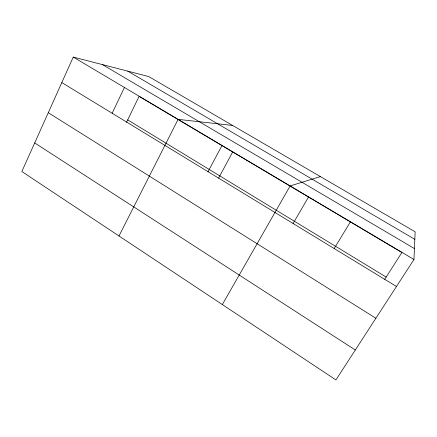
<?xml version="1.0" encoding="UTF-8"?>
<svg xmlns="http://www.w3.org/2000/svg" width="437" height="437" viewBox="0 0 437 437"><rect width="100%" height="100%" fill="white"/><g stroke="black" fill="none" stroke-linecap="round" stroke-linejoin="round"><path stroke-width="0.66" d="M413.959 259.496L415.15 231.812L148.706 76.546L73.269 57.072L21.85 171.528L335.922 379.928L413.959 259.496L73.269 57.072M112.14 113.243L124.43 87.471M126.506 122.327L139.097 96.364L401.882 252.526L384.702 279.363M119.001 235.991L178.099 119.356L232.642 125.457M207.952 171.888L221.936 145.592M218.62 178.121L232.757 151.836M222.335 304.562L290.146 185.933L320.414 176.603M293.041 223.586L308.506 197.038M334.19 248.544L350.469 221.772M127.735 71.133L414.828 239.318M102.427 64.6L414.429 248.571M127.686 119.891L386.171 277.063M61.808 82.577L396.468 286.492M48.283 112.697L375.886 318.256M34.698 142.932L355.308 350.01"/></g></svg>
